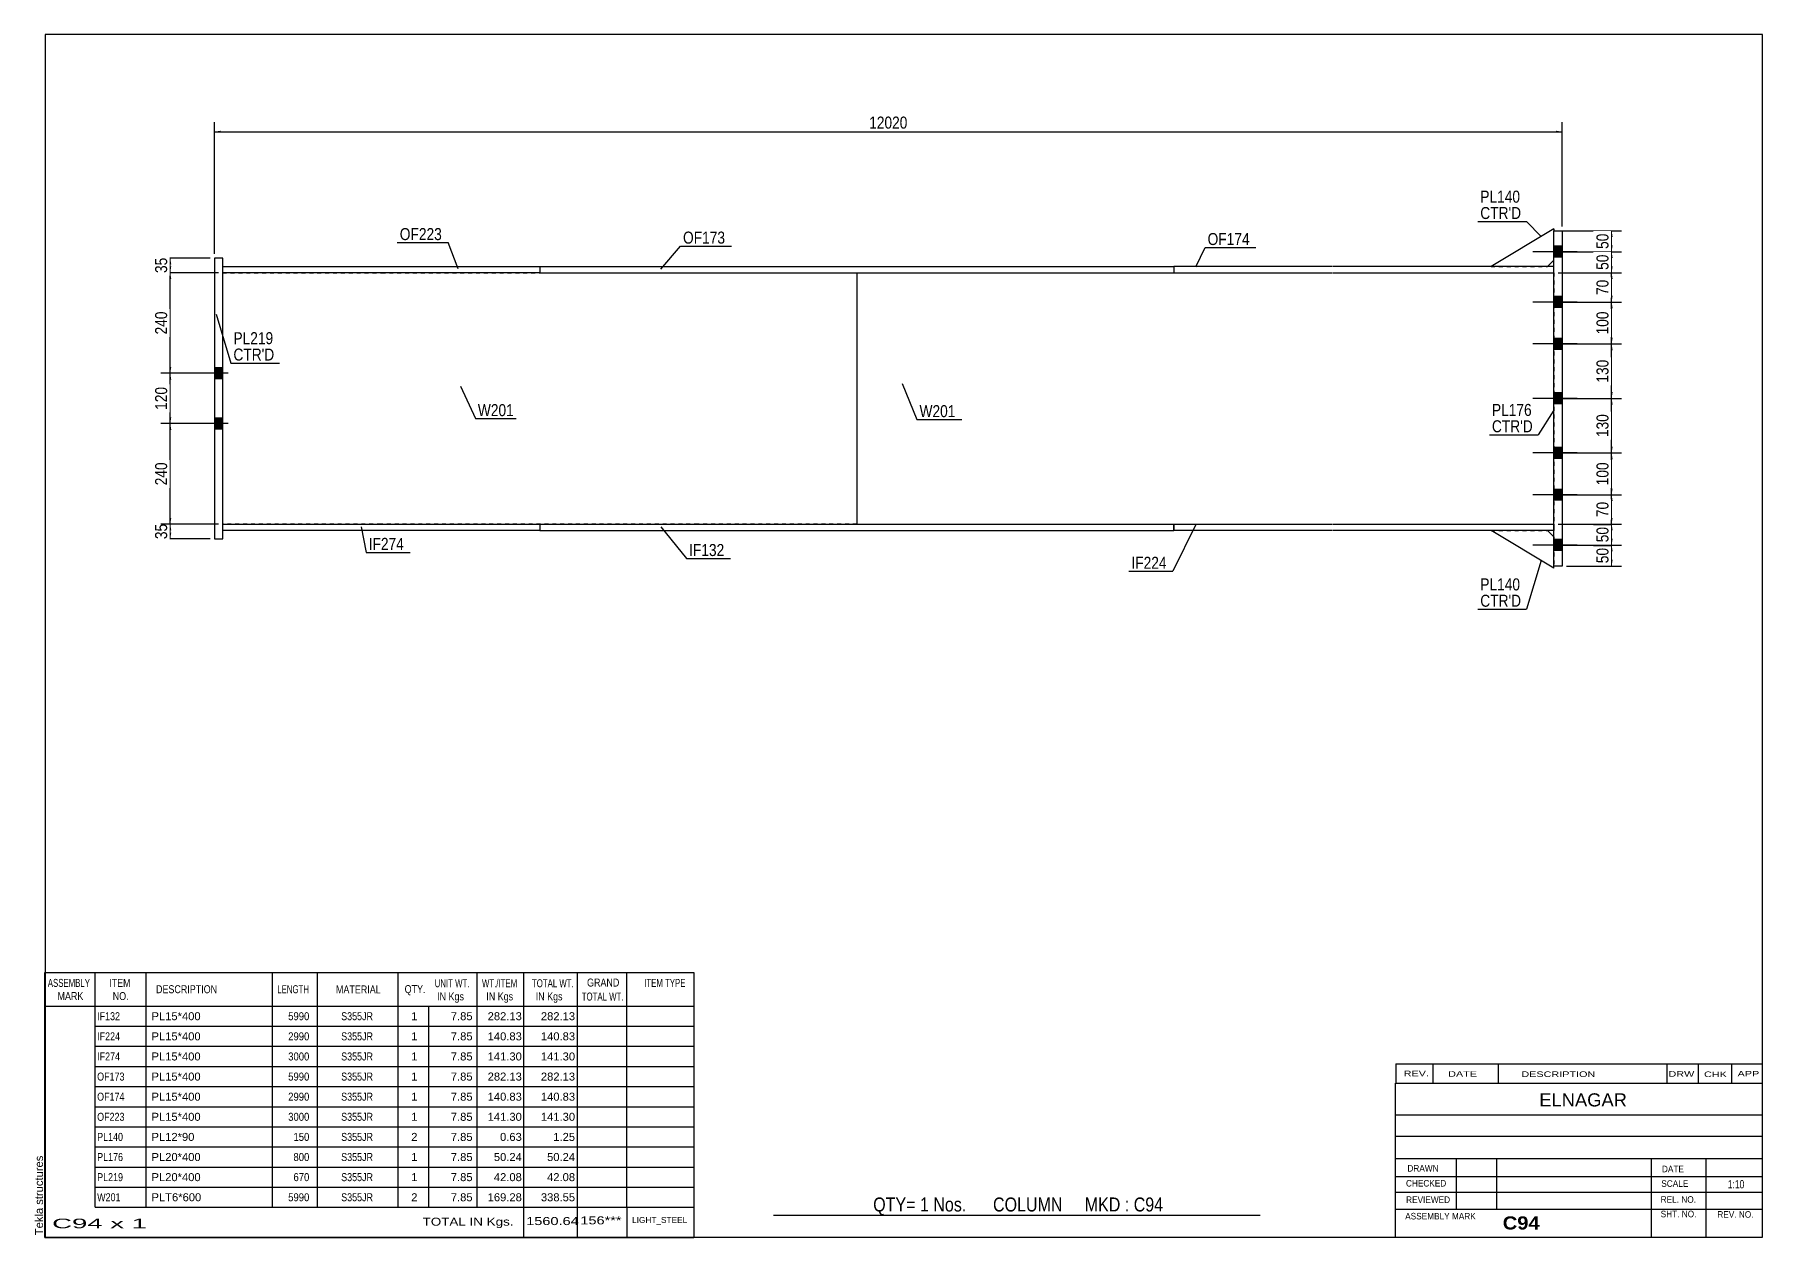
# Model space of a CAD drawing. Header units: millimetres. Extents: x -341 to 72, y -165 to 122.
import ezdxf

# ---------------------------------------------------------------- set-up
doc = ezdxf.new("R2010")
doc.units = ezdxf.units.MM
doc.linetypes.add('DXK_LINE_DOT1', pattern=[1.8814, 0.9407, -0.9407])
doc.styles.add('Arial', font='ARIAL.TTF', dxfattribs={"height": 0.2})
doc.styles.add('Arial Bold', font='ARIALBD.TTF', dxfattribs={"height": 0.2})
doc.styles.add('Arial Narrow', font='ARIALN.TTF', dxfattribs={"height": 0.2})

# ---------------------------------------------------------------- blocks, each defined once
blk = doc.blocks.new('Unknown-623360795-1210')
at = {"color": 5, "linetype": 'Continuous'}
for p, q in [((71.59, 121.82), (-338.41, 121.82)), ((-338.41, 121.82), (-338.41, -165.18)), ((71.59, -165.18), (71.59, 121.82)), ((-338.41, -165.18), (71.59, -165.18))]:
    blk.add_line(p, q, dxfattribs=at)
at = {"color": 174, "linetype": 'Continuous', "style": 'Arial'}
blk.add_text('Tekla structures', height=1.9102, rotation=90, dxfattribs=at).set_placement((-338.91, -164.68))
blk = doc.blocks.new('Bolt-623360795-1424 - 1363')
at = {"linetype": 'Continuous'}
for points in [[(-298, 42.3), (-298, 39.7), (-296, 39.7), (-296, 42.3)], [(-298, 42.3), (-298, 39.7), (-296, 39.7), (-296, 42.3)], [(-298, 30.3), (-298, 27.7), (-296, 27.7), (-296, 30.3)], [(-298, 30.3), (-298, 27.7), (-296, 27.7), (-296, 30.3)]]:
    blk.add_hatch(color=3, dxfattribs=at).paths.add_polyline_path(points)
at = {"color": 3, "linetype": 'Continuous'}
for p, q in [((-296, 42.3), (-298, 42.3)), ((-296, 42.3), (-298, 42.3)), ((-294.7, 41), (-298, 41)), ((-294.7, 41), (-298, 41)), ((-296, 39.7), (-298, 39.7)), ((-296, 39.7), (-298, 39.7)), ((-296, 30.3), (-298, 30.3)), ((-296, 30.3), (-298, 30.3)), ((-294.7, 29), (-298, 29)), ((-294.7, 29), (-298, 29)), ((-296, 27.7), (-298, 27.7)), ((-296, 27.7), (-298, 27.7))]:
    blk.add_line(p, q, dxfattribs=at)
blk = doc.blocks.new('Part-623360795-1624 - 1363')
at = {"color": 2, "linetype": 'Continuous'}
for p, q in [((-68.9, 3.5), (-68.9, 5)), ((-68.9, 5), (-31.1, 5)), ((-31, 5), (21.8, 5)), ((21.8, 5), (21.8, 3.5)), ((-31.1, 3.5), (-68.9, 3.5)), ((21.8, 3.5), (-31, 3.5))]:
    blk.add_line(p, q, dxfattribs=at)
blk = doc.blocks.new('Part-623360795-1417 - 1363')
at = {"color": 2, "linetype": 'Continuous'}
for p, q in [((-296, 68.5), (-298, 68.5)), ((-298, 68.5), (-298, 1.5)), ((-296, 1.5), (-296, 68.5)), ((-298, 1.5), (-296, 1.5))]:
    blk.add_line(p, q, dxfattribs=at)
blk = doc.blocks.new('Part-623360795-1422 - 1363')
at = {"color": 7, "linetype": 'DXK_LINE_DOT1'}
for p, q in [((-296, 65), (-258.2, 65)), ((-296, 5), (-296, 65)), ((-258.1, 65), (-182.5, 65)), ((-182.4, 65), (-144.6, 65)), ((-258.2, 5), (-296, 5)), ((-182.5, 5), (-258.1, 5)), ((-144.6, 5), (-182.4, 5))]:
    blk.add_line(p, q, dxfattribs=at)
at = {"color": 2, "linetype": 'Continuous'}
blk.add_line((-144.6, 65), (-144.6, 5), dxfattribs=at)
blk = doc.blocks.new('Part-623360795-1487 - 1363')
at = {"color": 2, "linetype": 'Continuous'}
for p, q in [((21.8, 75), (23.8, 75)), ((21.8, -5), (21.8, 75)), ((23.8, 75), (23.8, -5)), ((23.8, -5), (21.8, -5))]:
    blk.add_line(p, q, dxfattribs=at)
blk = doc.blocks.new('Bolt-623360795-1423 - 1363')
at = {"linetype": 'Continuous'}
for points in [[(21.8, 71.3), (21.8, 68.7), (23.8, 68.7), (23.8, 71.3)], [(21.8, 71.3), (21.8, 68.7), (23.8, 68.7), (23.8, 71.3)], [(21.8, 59.3), (21.8, 56.7), (23.8, 56.7), (23.8, 59.3)], [(21.8, 59.3), (21.8, 56.7), (23.8, 56.7), (23.8, 59.3)], [(21.8, 49.3), (21.8, 46.7), (23.8, 46.7), (23.8, 49.3)], [(21.8, 49.3), (21.8, 46.7), (23.8, 46.7), (23.8, 49.3)], [(21.8, 36.3), (21.8, 33.7), (23.8, 33.7), (23.8, 36.3)], [(21.8, 36.3), (21.8, 33.7), (23.8, 33.7), (23.8, 36.3)], [(21.8, 23.3), (21.8, 20.7), (23.8, 20.7), (23.8, 23.3)], [(21.8, 23.3), (21.8, 20.7), (23.8, 20.7), (23.8, 23.3)], [(21.8, 13.3), (21.8, 10.7), (23.8, 10.7), (23.8, 13.3)], [(21.8, 13.3), (21.8, 10.7), (23.8, 10.7), (23.8, 13.3)], [(21.8, 1.3), (21.8, -1.3), (23.8, -1.3), (23.8, 1.3)], [(21.8, 1.3), (21.8, -1.3), (23.8, -1.3), (23.8, 1.3)]]:
    blk.add_hatch(color=3, dxfattribs=at).paths.add_polyline_path(points)
at = {"color": 3, "linetype": 'Continuous'}
for p, q in [((23.8, 71.3), (21.8, 71.3)), ((23.8, 71.3), (21.8, 71.3)), ((27.39, 70), (16.8, 70)), ((27.39, 70), (16.8, 70)), ((23.8, 68.7), (21.8, 68.7)), ((23.8, 68.7), (21.8, 68.7)), ((27.39, 58), (16.8, 58)), ((27.39, 58), (16.8, 58)), ((23.8, 59.3), (21.8, 59.3)), ((23.8, 59.3), (21.8, 59.3)), ((23.8, 56.7), (21.8, 56.7)), ((23.8, 56.7), (21.8, 56.7)), ((27.39, 48), (16.8, 48)), ((27.39, 48), (16.8, 48)), ((23.8, 49.3), (21.8, 49.3)), ((23.8, 49.3), (21.8, 49.3)), ((23.8, 46.7), (21.8, 46.7)), ((23.8, 46.7), (21.8, 46.7)), ((27.39, 35), (16.8, 35)), ((27.39, 35), (16.8, 35)), ((23.8, 36.3), (21.8, 36.3)), ((23.8, 36.3), (21.8, 36.3)), ((23.8, 33.7), (21.8, 33.7)), ((23.8, 33.7), (21.8, 33.7)), ((27.39, 22), (16.8, 22)), ((27.39, 22), (16.8, 22)), ((23.8, 23.3), (21.8, 23.3)), ((23.8, 23.3), (21.8, 23.3)), ((23.8, 20.7), (21.8, 20.7)), ((23.8, 20.7), (21.8, 20.7)), ((23.8, 13.3), (21.8, 13.3)), ((23.8, 13.3), (21.8, 13.3)), ((27.39, 12), (16.8, 12)), ((27.39, 12), (16.8, 12)), ((23.8, 10.7), (21.8, 10.7)), ((23.8, 10.7), (21.8, 10.7)), ((23.8, 1.3), (21.8, 1.3)), ((23.8, 1.3), (21.8, 1.3)), ((27.39, 0), (16.8, 0)), ((27.39, 0), (16.8, 0)), ((23.8, -1.3), (21.8, -1.3)), ((23.8, -1.3), (21.8, -1.3))]:
    blk.add_line(p, q, dxfattribs=at)
blk = doc.blocks.new('Part-623360795-1453 - 1363')
at = {"color": 2, "linetype": 'Continuous'}
for p, q in [((21.8, -5.5), (6.8, 3.5)), ((20.3, 3.5), (21.8, 2)), ((21.8, -5.5), (21.8, -5))]:
    blk.add_line(p, q, dxfattribs=at)
at = {"color": 7, "linetype": 'DXK_LINE_DOT1'}
for p, q in [((6.8, 3.5), (20.3, 3.5)), ((21.8, 2), (21.8, -5))]:
    blk.add_line(p, q, dxfattribs=at)
blk = doc.blocks.new('Part-623360795-1458 - 1363')
at = {"color": 2, "linetype": 'Continuous'}
for p, q in [((21.8, 75.5), (6.8, 66.5)), ((21.8, 75.5), (21.8, 75)), ((20.3, 66.5), (21.8, 68))]:
    blk.add_line(p, q, dxfattribs=at)
at = {"color": 7, "linetype": 'DXK_LINE_DOT1'}
for p, q in [((21.8, 68), (21.8, 75)), ((6.8, 66.5), (20.3, 66.5))]:
    blk.add_line(p, q, dxfattribs=at)
blk = doc.blocks.new('Part-623360795-1509 - 1363')
at = {"color": 2, "linetype": 'Continuous'}
for p, q in [((-220.3, 5), (-220.3, 3.5)), ((-220.3, 5), (-182.5, 5)), ((-182.4, 5), (-106.8, 5)), ((-106.7, 5), (-68.9, 5)), ((-68.9, 5), (-68.9, 3.5)), ((-220.3, 3.5), (-182.5, 3.5)), ((-182.4, 3.5), (-106.8, 3.5)), ((-106.7, 3.5), (-68.9, 3.5))]:
    blk.add_line(p, q, dxfattribs=at)
blk = doc.blocks.new('Part-623360795-1531 - 1363')
at = {"color": 2, "linetype": 'Continuous'}
for p, q in [((-220.3, 66.5), (-220.3, 65)), ((-220.3, 66.5), (-182.5, 66.5)), ((-182.4, 66.5), (-106.8, 66.5)), ((-106.7, 66.5), (-68.9, 66.5)), ((-68.9, 66.5), (-68.9, 65)), ((-220.3, 65), (-182.5, 65)), ((-182.4, 65), (-106.8, 65)), ((-106.7, 65), (-68.9, 65))]:
    blk.add_line(p, q, dxfattribs=at)
blk = doc.blocks.new('Part-623360795-1553 - 1363')
at = {"color": 2, "linetype": 'Continuous'}
for p, q in [((-296, 65), (-296, 66.5)), ((-296, 66.5), (-258.2, 66.5)), ((-258.1, 66.5), (-220.3, 66.5)), ((-220.3, 66.5), (-220.3, 65)), ((-258.2, 65), (-296, 65)), ((-220.3, 65), (-258.1, 65))]:
    blk.add_line(p, q, dxfattribs=at)
blk = doc.blocks.new('Part-623360795-1575 - 1363')
at = {"color": 2, "linetype": 'Continuous'}
for p, q in [((-68.9, 66.5), (-68.9, 65)), ((-31.1, 66.5), (-68.9, 66.5)), ((21.8, 66.5), (-31, 66.5)), ((21.8, 65), (21.8, 66.5)), ((-68.9, 65), (-31.1, 65)), ((-31, 65), (21.8, 65))]:
    blk.add_line(p, q, dxfattribs=at)
blk = doc.blocks.new('Part-623360795-1580 - 1363')
at = {"color": 2, "linetype": 'Continuous'}
blk.add_line((-144.6, 65), (-144.6, 5), dxfattribs=at)
at = {"color": 7, "linetype": 'DXK_LINE_DOT1'}
for p, q in [((-144.6, 65), (-106.8, 65)), ((-106.7, 65), (-31.1, 65)), ((-31, 65), (21.8, 65)), ((21.8, 65), (21.8, 5)), ((-144.6, 5), (-106.8, 5)), ((-106.7, 5), (-31.1, 5)), ((-31, 5), (21.8, 5))]:
    blk.add_line(p, q, dxfattribs=at)
blk = doc.blocks.new('Part-623360795-1602 - 1363')
at = {"color": 2, "linetype": 'Continuous'}
for p, q in [((-296, 3.5), (-296, 5)), ((-296, 5), (-258.2, 5)), ((-258.1, 5), (-220.3, 5)), ((-220.3, 5), (-220.3, 3.5)), ((-258.2, 3.5), (-296, 3.5)), ((-220.3, 3.5), (-258.1, 3.5))]:
    blk.add_line(p, q, dxfattribs=at)
blk = doc.blocks.new('StraightDimension-623360795-1843 - 1363')
at = {"linetype": 'Continuous'}
for points in [[(-308.78, 63.5), (-308.53, 65), (-308.28, 63.5)], [(-308.28, 42.5), (-308.53, 41), (-308.78, 42.5)]]:
    blk.add_hatch(color=7, dxfattribs=at).paths.add_polyline_path(points)
at = {"color": 7, "linetype": 'Continuous'}
for p, q in [((-297, 65), (-310.78, 65)), ((-308.53, 41), (-308.53, 65)), ((-297, 41), (-310.78, 41))]:
    blk.add_line(p, q, dxfattribs=at)
at = {"color": 0}
blk.add_wipeout([(-308.68, 56.34), (-312.88, 56.34), (-312.88, 49.66), (-308.68, 49.66)], dxfattribs=at)
at = {"color": 3, "style": 'Arial Narrow'}
blk.add_text('240', height=2.863, rotation=90.0002, dxfattribs=at).set_placement((-309.28, 50.26))
blk = doc.blocks.new('StraightDimension-623360795-1860 - 1363')
at = {"linetype": 'Continuous'}
for points in [[(-308.78, 39.5), (-308.53, 41), (-308.28, 39.5)], [(-308.28, 30.5), (-308.53, 29), (-308.78, 30.5)]]:
    blk.add_hatch(color=7, dxfattribs=at).paths.add_polyline_path(points)
at = {"color": 7, "linetype": 'Continuous'}
for p, q in [((-297, 41), (-310.78, 41)), ((-308.53, 29), (-308.53, 41)), ((-297, 29), (-310.78, 29))]:
    blk.add_line(p, q, dxfattribs=at)
at = {"color": 0}
blk.add_wipeout([(-308.68, 38.34), (-312.88, 38.34), (-312.88, 31.66), (-308.68, 31.66)], dxfattribs=at)
at = {"color": 3, "style": 'Arial Narrow'}
blk.add_text('120', height=2.863, rotation=90.0002, dxfattribs=at).set_placement((-309.28, 32.26))
blk = doc.blocks.new('StraightDimension-623360795-1699 - 1363')
at = {"linetype": 'Continuous'}
for points in [[(35.33, 73.5), (35.58, 75), (35.83, 73.5)], [(35.83, 71.5), (35.58, 70), (35.33, 71.5)]]:
    blk.add_hatch(color=7, dxfattribs=at).paths.add_polyline_path(points)
at = {"color": 7, "linetype": 'Continuous'}
for p, q in [((23.8, 75), (37.98, 75)), ((35.58, 70), (35.58, 75)), ((22.8, 70), (37.98, 70))]:
    blk.add_line(p, q, dxfattribs=at)
at = {"color": 0}
blk.add_wipeout([(35.43, 74.93), (31.23, 74.93), (31.23, 70.07), (35.43, 70.07)], dxfattribs=at)
at = {"color": 3, "style": 'Arial Narrow'}
blk.add_text('50', height=2.863, rotation=90.0002, dxfattribs=at).set_placement((34.83, 70.67))
blk = doc.blocks.new('StraightDimension-623360795-1750 - 1363')
at = {"linetype": 'Continuous'}
for points in [[(35.33, 46.5), (35.58, 48), (35.83, 46.5)], [(35.83, 36.5), (35.58, 35), (35.33, 36.5)]]:
    blk.add_hatch(color=7, dxfattribs=at).paths.add_polyline_path(points)
at = {"color": 7, "linetype": 'Continuous'}
for p, q in [((22.8, 48), (37.98, 48)), ((35.58, 35), (35.58, 48)), ((22.8, 35), (37.98, 35))]:
    blk.add_line(p, q, dxfattribs=at)
at = {"color": 0}
blk.add_wipeout([(35.43, 44.84), (31.23, 44.84), (31.23, 38.16), (35.43, 38.16)], dxfattribs=at)
at = {"color": 3, "style": 'Arial Narrow'}
blk.add_text('130', height=2.863, rotation=90.0002, dxfattribs=at).set_placement((34.83, 38.76))
blk = doc.blocks.new('StraightDimension-623360795-1741 - 1363')
at = {"linetype": 'Continuous'}
for points in [[(35.33, 56.5), (35.58, 58), (35.83, 56.5)], [(35.83, 49.5), (35.58, 48), (35.33, 49.5)]]:
    blk.add_hatch(color=7, dxfattribs=at).paths.add_polyline_path(points)
at = {"color": 7, "linetype": 'Continuous'}
for p, q in [((22.8, 58), (37.98, 58)), ((35.58, 48), (35.58, 58)), ((22.8, 48), (37.98, 48))]:
    blk.add_line(p, q, dxfattribs=at)
at = {"color": 0}
blk.add_wipeout([(35.43, 56.34), (31.23, 56.34), (31.23, 49.66), (35.43, 49.66)], dxfattribs=at)
at = {"color": 3, "style": 'Arial Narrow'}
blk.add_text('100', height=2.863, rotation=90.0002, dxfattribs=at).set_placement((34.83, 50.26))
blk = doc.blocks.new('StraightDimension-623360795-1816 - 1363')
at = {"linetype": 'Continuous'}
for points in [[(35.33, -1.5), (35.58, 0), (35.83, -1.5)], [(35.83, -3.5), (35.58, -5), (35.33, -3.5)]]:
    blk.add_hatch(color=7, dxfattribs=at).paths.add_polyline_path(points)
at = {"color": 7, "linetype": 'Continuous'}
for p, q in [((22.8, 0), (37.98, 0)), ((35.58, -5), (35.58, 0)), ((24.8, -5), (37.98, -5))]:
    blk.add_line(p, q, dxfattribs=at)
at = {"color": 0}
blk.add_wipeout([(35.43, -0.07), (31.23, -0.07), (31.23, -4.93), (35.43, -4.93)], dxfattribs=at)
at = {"color": 3, "style": 'Arial Narrow'}
blk.add_text('50', height=2.863, rotation=90.0002, dxfattribs=at).set_placement((34.83, -4.33))
blk = doc.blocks.new('StraightDimension-623360795-1899 - 1363')
at = {"linetype": 'Continuous'}
for points in [[(-308.78, 3.5), (-308.53, 5), (-308.28, 3.5)], [(-308.28, 3), (-308.53, 1.5), (-308.78, 3)]]:
    blk.add_hatch(color=7, dxfattribs=at).paths.add_polyline_path(points)
at = {"color": 7, "linetype": 'Continuous'}
for p, q in [((-297, 5), (-310.78, 5)), ((-308.53, 1.5), (-308.53, 5)), ((-299, 1.5), (-310.78, 1.5))]:
    blk.add_line(p, q, dxfattribs=at)
at = {"color": 0}
blk.add_wipeout([(-308.68, 5.68), (-312.88, 5.68), (-312.88, 0.82), (-308.68, 0.82)], dxfattribs=at)
at = {"color": 3, "style": 'Arial Narrow'}
blk.add_text('35', height=2.863, rotation=90.0002, dxfattribs=at).set_placement((-309.28, 1.42))
blk = doc.blocks.new('StraightDimension-623360795-1801 - 1363')
at = {"linetype": 'Continuous'}
for points in [[(35.33, 3.5), (35.58, 5), (35.83, 3.5)], [(35.83, 1.5), (35.58, 0), (35.33, 1.5)]]:
    blk.add_hatch(color=7, dxfattribs=at).paths.add_polyline_path(points)
at = {"color": 7, "linetype": 'Continuous'}
for p, q in [((22.8, 5), (37.98, 5)), ((35.58, 0), (35.58, 5)), ((22.8, 0), (37.98, 0))]:
    blk.add_line(p, q, dxfattribs=at)
at = {"color": 0}
blk.add_wipeout([(35.43, 4.93), (31.23, 4.93), (31.23, 0.07), (35.43, 0.07)], dxfattribs=at)
at = {"color": 3, "style": 'Arial Narrow'}
blk.add_text('50', height=2.863, rotation=90.0002, dxfattribs=at).set_placement((34.83, 0.67))
blk = doc.blocks.new('StraightDimension-623360795-1687 - 1363')
at = {"linetype": 'Continuous'}
for points in [[(-296.5, 98.38), (-298, 98.63), (-296.5, 98.88)], [(22.3, 98.88), (23.8, 98.63), (22.3, 98.38)]]:
    blk.add_hatch(color=7, dxfattribs=at).paths.add_polyline_path(points)
at = {"color": 7, "linetype": 'Continuous'}
for p, q in [((-298, 69.5), (-298, 100.88)), ((23.8, 76), (23.8, 100.88)), ((-298, 98.63), (23.8, 98.63))]:
    blk.add_line(p, q, dxfattribs=at)
at = {"color": 0}
blk.add_wipeout([(-131.93, 98.78), (-131.93, 102.98), (-142.27, 102.98), (-142.27, 98.78)], dxfattribs=at)
at = {"color": 3, "style": 'Arial Narrow'}
blk.add_text('12020', height=2.863, dxfattribs=at).set_placement((-141.67, 99.38))
blk = doc.blocks.new('StraightDimension-623360795-1717 - 1363')
at = {"linetype": 'Continuous'}
for points in [[(35.33, 68.5), (35.58, 70), (35.83, 68.5)], [(35.83, 66.5), (35.58, 65), (35.33, 66.5)]]:
    blk.add_hatch(color=7, dxfattribs=at).paths.add_polyline_path(points)
at = {"color": 7, "linetype": 'Continuous'}
for p, q in [((22.8, 70), (37.98, 70)), ((35.58, 65), (35.58, 70)), ((22.8, 65), (37.98, 65))]:
    blk.add_line(p, q, dxfattribs=at)
at = {"color": 0}
blk.add_wipeout([(35.43, 69.93), (31.23, 69.93), (31.23, 65.07), (35.43, 65.07)], dxfattribs=at)
at = {"color": 3, "style": 'Arial Narrow'}
blk.add_text('50', height=2.863, rotation=90.0002, dxfattribs=at).set_placement((34.83, 65.67))
blk = doc.blocks.new('StraightDimension-623360795-1733 - 1363')
at = {"linetype": 'Continuous'}
for points in [[(35.33, 63.5), (35.58, 65), (35.83, 63.5)], [(35.83, 59.5), (35.58, 58), (35.33, 59.5)]]:
    blk.add_hatch(color=7, dxfattribs=at).paths.add_polyline_path(points)
at = {"color": 7, "linetype": 'Continuous'}
for p, q in [((22.8, 65), (37.98, 65)), ((35.58, 58), (35.58, 65)), ((22.8, 58), (37.98, 58))]:
    blk.add_line(p, q, dxfattribs=at)
at = {"color": 0}
blk.add_wipeout([(35.43, 63.93), (31.23, 63.93), (31.23, 59.07), (35.43, 59.07)], dxfattribs=at)
at = {"color": 3, "style": 'Arial Narrow'}
blk.add_text('70', height=2.863, rotation=90.0002, dxfattribs=at).set_placement((34.83, 59.67))
blk = doc.blocks.new('StraightDimension-623360795-1769 - 1363')
at = {"linetype": 'Continuous'}
for points in [[(35.33, 33.5), (35.58, 35), (35.83, 33.5)], [(35.83, 23.5), (35.58, 22), (35.33, 23.5)]]:
    blk.add_hatch(color=7, dxfattribs=at).paths.add_polyline_path(points)
at = {"color": 7, "linetype": 'Continuous'}
for p, q in [((22.8, 35), (37.98, 35)), ((35.58, 22), (35.58, 35)), ((22.8, 22), (37.98, 22))]:
    blk.add_line(p, q, dxfattribs=at)
at = {"color": 0}
blk.add_wipeout([(35.43, 31.84), (31.23, 31.84), (31.23, 25.16), (35.43, 25.16)], dxfattribs=at)
at = {"color": 3, "style": 'Arial Narrow'}
blk.add_text('130', height=2.863, rotation=90.0002, dxfattribs=at).set_placement((34.83, 25.76))
blk = doc.blocks.new('StraightDimension-623360795-1786 - 1363')
at = {"linetype": 'Continuous'}
for points in [[(35.33, 20.5), (35.58, 22), (35.83, 20.5)], [(35.83, 13.5), (35.58, 12), (35.33, 13.5)]]:
    blk.add_hatch(color=7, dxfattribs=at).paths.add_polyline_path(points)
at = {"color": 7, "linetype": 'Continuous'}
for p, q in [((22.8, 22), (37.98, 22)), ((35.58, 12), (35.58, 22)), ((22.8, 12), (37.98, 12))]:
    blk.add_line(p, q, dxfattribs=at)
at = {"color": 0}
blk.add_wipeout([(35.43, 20.34), (31.23, 20.34), (31.23, 13.66), (35.43, 13.66)], dxfattribs=at)
at = {"color": 3, "style": 'Arial Narrow'}
blk.add_text('100', height=2.863, rotation=90.0002, dxfattribs=at).set_placement((34.83, 14.26))
blk = doc.blocks.new('StraightDimension-623360795-1795 - 1363')
at = {"linetype": 'Continuous'}
for points in [[(35.33, 10.5), (35.58, 12), (35.83, 10.5)], [(35.83, 6.5), (35.58, 5), (35.33, 6.5)]]:
    blk.add_hatch(color=7, dxfattribs=at).paths.add_polyline_path(points)
at = {"color": 7, "linetype": 'Continuous'}
for p, q in [((22.8, 12), (37.98, 12)), ((35.58, 5), (35.58, 12)), ((22.8, 5), (37.98, 5))]:
    blk.add_line(p, q, dxfattribs=at)
at = {"color": 0}
blk.add_wipeout([(35.43, 10.93), (31.23, 10.93), (31.23, 6.07), (35.43, 6.07)], dxfattribs=at)
at = {"color": 3, "style": 'Arial Narrow'}
blk.add_text('70', height=2.863, rotation=90.0002, dxfattribs=at).set_placement((34.83, 6.67))
blk = doc.blocks.new('StraightDimension-623360795-1834 - 1363')
at = {"linetype": 'Continuous'}
for points in [[(-308.78, 67), (-308.53, 68.5), (-308.28, 67)], [(-308.28, 66.5), (-308.53, 65), (-308.78, 66.5)]]:
    blk.add_hatch(color=7, dxfattribs=at).paths.add_polyline_path(points)
at = {"color": 7, "linetype": 'Continuous'}
for p, q in [((-299, 68.5), (-310.78, 68.5)), ((-308.53, 65), (-308.53, 68.5)), ((-297, 65), (-310.78, 65))]:
    blk.add_line(p, q, dxfattribs=at)
at = {"color": 0}
blk.add_wipeout([(-308.68, 69.18), (-312.88, 69.18), (-312.88, 64.32), (-308.68, 64.32)], dxfattribs=at)
at = {"color": 3, "style": 'Arial Narrow'}
blk.add_text('35', height=2.863, rotation=90.0002, dxfattribs=at).set_placement((-309.28, 64.92))
blk = doc.blocks.new('StraightDimension-623360795-1884 - 1363')
at = {"linetype": 'Continuous'}
for points in [[(-308.78, 27.5), (-308.53, 29), (-308.28, 27.5)], [(-308.28, 6.5), (-308.53, 5), (-308.78, 6.5)]]:
    blk.add_hatch(color=7, dxfattribs=at).paths.add_polyline_path(points)
at = {"color": 7, "linetype": 'Continuous'}
for p, q in [((-297, 29), (-310.78, 29)), ((-308.53, 5), (-308.53, 29)), ((-297, 5), (-310.78, 5))]:
    blk.add_line(p, q, dxfattribs=at)
at = {"color": 0}
blk.add_wipeout([(-308.68, 20.34), (-312.88, 20.34), (-312.88, 13.66), (-308.68, 13.66)], dxfattribs=at)
at = {"color": 3, "style": 'Arial Narrow'}
blk.add_text('240', height=2.863, rotation=90.0002, dxfattribs=at).set_placement((-309.28, 14.26))
blk = doc.blocks.new('CBS_BOM-623360795-2805')
at = {"color": 7, "linetype": 'Continuous'}
for p, q in [((-338.44, -110.01), (-338.44, -102.01)), ((-338.44, -102.01), (-183.52, -102.01)), ((-326.44, -110.01), (-326.44, -102.01)), ((-314.25, -110.01), (-314.25, -102.01)), ((-284.09, -110.01), (-284.09, -102.01)), ((-273.41, -110.01), (-273.41, -102.01)), ((-254.09, -110.01), (-254.09, -102.01)), ((-235.29, -110.01), (-235.29, -102.01)), ((-224.08, -110.01), (-224.08, -102.01)), ((-211.29, -110.01), (-211.29, -102.01)), ((-199.54, -110.01), (-199.54, -102.01)), ((-183.52, -102.02), (-183.52, -110)), ((-338.44, -110.01), (-183.52, -110.01)), ((-338.44, -114.81), (-338.44, -110.01)), ((-326.44, -114.81), (-326.44, -110.01)), ((-314.25, -114.81), (-314.25, -110.01)), ((-284.09, -114.81), (-284.09, -110.01)), ((-273.41, -114.81), (-273.41, -110.01)), ((-254.09, -114.81), (-254.09, -110.01)), ((-246.83, -114.81), (-246.83, -110.01)), ((-235.29, -114.81), (-235.29, -110.01)), ((-224.08, -114.81), (-224.08, -110.01)), ((-211.29, -114.81), (-211.29, -110.01)), ((-199.52, -114.81), (-199.52, -110.01)), ((-183.52, -110.02), (-183.52, -114.81)), ((-338.44, -119.61), (-338.44, -114.81)), ((-326.44, -114.81), (-183.52, -114.81)), ((-326.44, -119.61), (-326.44, -114.81)), ((-314.25, -119.61), (-314.25, -114.81)), ((-284.09, -119.61), (-284.09, -114.81)), ((-273.41, -119.61), (-273.41, -114.81)), ((-254.09, -119.61), (-254.09, -114.81)), ((-246.83, -119.61), (-246.83, -114.81)), ((-235.29, -119.61), (-235.29, -114.81)), ((-224.08, -119.61), (-224.08, -114.81)), ((-211.29, -119.61), (-211.29, -114.81)), ((-199.52, -119.61), (-199.52, -114.81)), ((-183.52, -114.82), (-183.52, -119.61)), ((-338.44, -124.41), (-338.44, -119.61)), ((-326.44, -119.61), (-183.52, -119.61)), ((-326.44, -124.41), (-326.44, -119.61)), ((-314.25, -124.41), (-314.25, -119.61)), ((-284.09, -124.41), (-284.09, -119.61)), ((-273.41, -124.41), (-273.41, -119.61)), ((-254.09, -124.41), (-254.09, -119.61)), ((-246.83, -124.41), (-246.83, -119.61)), ((-235.29, -124.41), (-235.29, -119.61)), ((-224.08, -124.41), (-224.08, -119.61)), ((-211.29, -124.41), (-211.29, -119.61)), ((-199.52, -124.41), (-199.52, -119.61)), ((-183.52, -119.62), (-183.52, -124.41)), ((-338.44, -129.21), (-338.44, -124.41)), ((-326.44, -124.41), (-183.52, -124.41)), ((-326.44, -129.21), (-326.44, -124.41)), ((-314.25, -129.21), (-314.25, -124.41)), ((-284.09, -129.21), (-284.09, -124.41)), ((-273.41, -129.21), (-273.41, -124.41)), ((-254.09, -129.21), (-254.09, -124.41)), ((-246.83, -129.21), (-246.83, -124.41)), ((-235.29, -129.21), (-235.29, -124.41)), ((-224.08, -129.21), (-224.08, -124.41)), ((-211.29, -129.21), (-211.29, -124.41)), ((-199.52, -129.21), (-199.52, -124.41)), ((-183.52, -124.42), (-183.52, -129.21)), ((-338.44, -134.01), (-338.44, -129.21)), ((-326.44, -129.21), (-183.52, -129.21)), ((-326.44, -134.01), (-326.44, -129.21)), ((-314.25, -134.01), (-314.25, -129.21)), ((-284.09, -134.01), (-284.09, -129.21)), ((-273.41, -134.01), (-273.41, -129.21)), ((-254.09, -134.01), (-254.09, -129.21)), ((-246.83, -134.01), (-246.83, -129.21)), ((-235.29, -134.01), (-235.29, -129.21)), ((-224.08, -134.01), (-224.08, -129.21)), ((-211.29, -134.01), (-211.29, -129.21)), ((-199.52, -134.01), (-199.52, -129.21)), ((-183.52, -129.22), (-183.52, -134.01)), ((-338.44, -138.81), (-338.44, -134.01)), ((-326.44, -134.01), (-183.52, -134.01)), ((-326.44, -138.81), (-326.44, -134.01)), ((-314.25, -138.81), (-314.25, -134.01)), ((-284.09, -138.81), (-284.09, -134.01)), ((-273.41, -138.81), (-273.41, -134.01)), ((-254.09, -138.81), (-254.09, -134.01)), ((-246.83, -138.81), (-246.83, -134.01)), ((-235.29, -138.81), (-235.29, -134.01)), ((-224.08, -138.81), (-224.08, -134.01)), ((-211.29, -138.81), (-211.29, -134.01)), ((-199.52, -138.81), (-199.52, -134.01)), ((-183.52, -134.02), (-183.52, -138.81)), ((-338.44, -143.61), (-338.44, -138.81)), ((-326.44, -138.81), (-183.52, -138.81)), ((-326.44, -143.61), (-326.44, -138.81)), ((-314.25, -143.61), (-314.25, -138.81)), ((-284.09, -143.61), (-284.09, -138.81)), ((-273.41, -143.61), (-273.41, -138.81)), ((-254.09, -143.61), (-254.09, -138.81)), ((-246.83, -143.61), (-246.83, -138.81)), ((-235.29, -143.61), (-235.29, -138.81)), ((-224.08, -143.61), (-224.08, -138.81)), ((-211.29, -143.61), (-211.29, -138.81)), ((-199.52, -143.61), (-199.52, -138.81)), ((-183.52, -138.82), (-183.52, -143.61)), ((-338.44, -148.41), (-338.44, -143.61)), ((-326.44, -143.61), (-183.52, -143.61)), ((-326.44, -148.41), (-326.44, -143.61)), ((-314.25, -148.41), (-314.25, -143.61)), ((-284.09, -148.41), (-284.09, -143.61)), ((-273.41, -148.41), (-273.41, -143.61)), ((-254.09, -148.41), (-254.09, -143.61)), ((-246.83, -148.41), (-246.83, -143.61)), ((-235.29, -148.41), (-235.29, -143.61)), ((-224.08, -148.41), (-224.08, -143.61)), ((-211.29, -148.41), (-211.29, -143.61)), ((-199.52, -148.41), (-199.52, -143.61)), ((-183.52, -143.62), (-183.52, -148.41)), ((-338.44, -153.21), (-338.44, -148.41)), ((-326.44, -148.41), (-183.52, -148.41)), ((-326.44, -153.21), (-326.44, -148.41)), ((-314.25, -153.21), (-314.25, -148.41)), ((-284.09, -153.21), (-284.09, -148.41)), ((-273.41, -153.21), (-273.41, -148.41)), ((-254.09, -153.21), (-254.09, -148.41)), ((-246.83, -153.21), (-246.83, -148.41)), ((-235.29, -153.21), (-235.29, -148.41)), ((-224.08, -153.21), (-224.08, -148.41)), ((-211.29, -153.21), (-211.29, -148.41)), ((-199.52, -153.21), (-199.52, -148.41)), ((-183.52, -148.42), (-183.52, -153.21)), ((-338.44, -158.01), (-338.44, -153.21)), ((-326.44, -153.21), (-183.52, -153.21)), ((-326.44, -158.01), (-326.44, -153.21)), ((-314.25, -158.01), (-314.25, -153.21)), ((-284.09, -158.01), (-284.09, -153.21)), ((-273.41, -158.01), (-273.41, -153.21)), ((-254.09, -158.01), (-254.09, -153.21)), ((-246.83, -158.01), (-246.83, -153.21)), ((-235.29, -158.01), (-235.29, -153.21)), ((-224.08, -158.01), (-224.08, -153.21)), ((-211.29, -158.01), (-211.29, -153.21)), ((-199.52, -158.01), (-199.52, -153.21)), ((-183.52, -153.22), (-183.52, -158.01)), ((-338.44, -165.21), (-338.44, -158.03)), ((-326.44, -158.01), (-183.52, -158.01)), ((-224.08, -165.21), (-224.08, -158.03)), ((-211.29, -165.21), (-211.29, -158.03)), ((-199.48, -165.21), (-199.48, -158.03)), ((-183.52, -158.01), (-183.52, -165.21)), ((-338.44, -165.21), (-183.52, -165.21))]:
    blk.add_line(p, q, dxfattribs=at)
at = {"color": 3, "linetype": 'Continuous', "style": 'Arial'}
for s, height, width, p in [('ASSEMBLY', 1.91, 0.7, (-337.76, -105.43)), ('MARK', 1.91, 0.8, (-335.44, -108.57)), ('ITEM', 1.91, 0.8, (-323.11, -105.43)), ('NO.', 1.91, 0.8, (-322.26, -108.57)), ('DESCRIPTION', 1.9102, 0.8, (-311.93, -106.94)), ('LENGTH', 1.91, 0.7, (-282.98, -106.94)), ('MATERIAL', 1.91, 0.8, (-268.96, -106.99)), ('QTY.', 1.91, 0.8, (-252.57, -106.91)), ('UNIT WT.', 1.91, 0.7, (-245.4, -105.51)), ('IN Kgs', 1.91, 0.8, (-244.82, -108.65)), ('WT./ITEM', 1.91, 0.7, (-234.11, -105.51)), ('IN Kgs', 1.91, 0.8, (-233.07, -108.65)), ('TOTAL WT.', 1.91, 0.7, (-222.17, -105.51)), ('IN Kgs', 1.91, 0.8, (-221.28, -108.65)), ('TOTAL WT.', 1.91, 0.7, (-210.28, -108.69)), ('GRAND', 1.91, 0.8, (-209.02, -105.35)), ('ITEM TYPE', 1.91, 0.7, (-195.38, -105.43))]:
    blk.add_text(s, height=height, dxfattribs=dict(at, width=width)).set_placement(p)
at = {"color": 7, "linetype": 'Continuous', "style": 'Arial'}
for s, width, p in [('IF132', 0.8, (-325.98, -113.38)), ('5990', 0.85, (-280.37, -113.38)), ('S355JR', 0.8, (-267.72, -113.38)), ('IF224', 0.8, (-325.98, -118.18)), ('2990', 0.85, (-280.37, -118.18)), ('S355JR', 0.8, (-267.72, -118.18)), ('IF274', 0.8, (-325.98, -122.98)), ('3000', 0.85, (-280.37, -122.98)), ('S355JR', 0.8, (-267.72, -122.98)), ('OF173', 0.8, (-325.98, -127.78)), ('5990', 0.85, (-280.37, -127.78)), ('S355JR', 0.8, (-267.72, -127.78)), ('OF174', 0.8, (-325.98, -132.58)), ('2990', 0.85, (-280.37, -132.58)), ('S355JR', 0.8, (-267.72, -132.58)), ('OF223', 0.8, (-325.98, -137.38)), ('3000', 0.85, (-280.37, -137.38)), ('S355JR', 0.8, (-267.72, -137.38)), ('PL140', 0.8, (-325.98, -142.18)), ('150', 0.85, (-279.11, -142.18)), ('S355JR', 0.8, (-267.72, -142.18)), ('PL176', 0.8, (-325.98, -146.98)), ('800', 0.85, (-279.11, -146.98)), ('S355JR', 0.8, (-267.72, -146.98)), ('PL219', 0.8, (-325.98, -151.78)), ('670', 0.85, (-279.11, -151.78)), ('S355JR', 0.8, (-267.72, -151.78)), ('W201', 0.8, (-325.98, -156.58)), ('5990', 0.85, (-280.37, -156.58)), ('S355JR', 0.8, (-267.72, -156.58))]:
    blk.add_text(s, height=1.91, dxfattribs=dict(at, width=width)).set_placement(p)
for s, p in [('PL15*400', (-313, -113.38)), ('1', (-251, -113.38)), ('7.85', (-241.54, -113.38)), ('282.13', (-232.75, -113.38)), ('282.13', (-220.04, -113.38)), ('PL15*400', (-313, -118.18)), ('1', (-251, -118.18)), ('7.85', (-241.54, -118.18)), ('140.83', (-232.75, -118.18)), ('140.83', (-220.04, -118.18)), ('PL15*400', (-313, -122.98)), ('1', (-251, -122.98)), ('7.85', (-241.54, -122.98)), ('141.30', (-232.75, -122.98)), ('141.30', (-220.04, -122.98)), ('PL15*400', (-313, -127.78)), ('1', (-251, -127.78)), ('7.85', (-241.54, -127.78)), ('282.13', (-232.75, -127.78)), ('282.13', (-220.04, -127.78)), ('PL15*400', (-313, -132.58)), ('1', (-251, -132.58)), ('7.85', (-241.54, -132.58)), ('140.83', (-232.75, -132.58)), ('140.83', (-220.04, -132.58)), ('PL15*400', (-313, -137.38)), ('1', (-251, -137.38)), ('7.85', (-241.54, -137.38)), ('141.30', (-232.75, -137.38)), ('141.30', (-220.04, -137.38)), ('PL12*90', (-313, -142.18)), ('2', (-251, -142.18)), ('7.85', (-241.54, -142.18)), ('0.63', (-229.79, -142.18)), ('1.25', (-217.08, -142.18)), ('PL20*400', (-313, -146.98)), ('1', (-251, -146.98)), ('7.85', (-241.54, -146.98)), ('50.24', (-231.27, -146.98)), ('50.24', (-218.56, -146.98)), ('PL20*400', (-313, -151.78)), ('1', (-251, -151.78)), ('7.85', (-241.54, -151.78)), ('42.08', (-231.27, -151.78)), ('42.08', (-218.56, -151.78)), ('PLT6*600', (-313, -156.58)), ('2', (-251, -156.58)), ('7.85', (-241.54, -156.58)), ('169.28', (-232.75, -156.58)), ('338.55', (-220.04, -156.58))]:
    blk.add_text(s, height=1.91, dxfattribs=at).set_placement(p)
at = {"color": 6, "linetype": 'Continuous', "style": 'Arial'}
for s, height, width, p in [('C94 x 1', 2.292, 2.05, (-336.72, -163.02)), ('TOTAL IN Kgs.', 1.9102, 1.2, (-248.28, -162.41)), ('1560.64', 1.91, 1.3, (-223.55, -162.26)), ('156***', 1.91, 1.3, (-210.62, -162.1))]:
    blk.add_text(s, height=height, dxfattribs=dict(at, width=width)).set_placement(p)
blk.add_text('LIGHT_STEEL', height=1.4135, dxfattribs=at).set_placement((-198.27, -161.75))
blk = doc.blocks.new('CBS_CALLOFF-623360795-2806')
at = {"color": 7, "linetype": 'Continuous'}
blk.add_line((-164.53, -159.91), (-48.3, -159.93), dxfattribs=at)
at = {"color": 3, "linetype": 'Continuous', "style": 'Arial Narrow'}
blk.add_text('QTY= 1 Nos.      COLUMN     MKD : C94', height=3.3405, dxfattribs=at).set_placement((-140.71, -159.02))
blk = doc.blocks.new('CBS_NAME_BLOG-623360795-2807')
at = {"color": 7, "linetype": 'Continuous'}
for p, q in [((-16, -128.43), (71.52, -128.43)), ((-16, -165.14), (-16, -128.43)), ((-16, -135.96), (71.52, -135.96)), ((-15.93, -141.02), (71.59, -141.02)), ((-16, -146.39), (71.52, -146.39)), ((-1.48, -158.5), (-1.48, -146.4)), ((8.21, -158.47), (8.21, -146.4)), ((45.12, -165.14), (45.12, -146.41)), ((58.17, -165.14), (58.17, -146.39)), ((-15.99, -150.69), (71.59, -150.67)), ((-16, -154.44), (71.52, -154.44)), ((-16, -158.48), (71.52, -158.48)), ((-16, -165.18), (71.59, -165.18))]:
    blk.add_line(p, q, dxfattribs=at)
at = {"color": 3, "linetype": 'Continuous', "style": 'Arial'}
blk.add_text('ELNAGAR', height=3.133, dxfattribs=at).set_placement((18.32, -133.96))
at = {"color": 3, "linetype": 'Continuous'}
for s, height, style, width, p in [('DRAWN', 1.566, 'Arial', 0.9, (-13.17, -149.5)), ('DATE', 1.566, 'Arial', 0.9, (47.59, -149.66)), ('CHECKED', 1.566, 'Arial', 0.9, (-13.52, -153.07)), ('SCALE', 1.566, 'Arial', 0.9, (47.44, -153.14)), ('1:10', 1.957, 'Arial Narrow', 0.9, (63.33, -153.5)), ('REVIEWED', 1.566, 'Arial', 0.9, (-13.48, -156.99)), ('REL. NO.', 1.566, 'Arial', 0.9, (47.3, -156.94)), ('ASSEMBLY MARK', 1.5663, 'Arial', 0.9, (-13.7, -160.92)), ('C94', 3.131, 'Arial Bold', 1.1, (9.58, -163.32)), ('SHT. NO.', 1.566, 'Arial', 0.9, (47.3, -160.4)), ('REV. NO.', 1.566, 'Arial', 0.9, (60.82, -160.5))]:
    blk.add_text(s, height=height, dxfattribs=dict(at, style=style, width=width)).set_placement(p)
blk = doc.blocks.new('CBS_REVISION-623360795-2808')
at = {"color": 7, "linetype": 'Continuous'}
for p, q in [((-15.92, -123.8), (71.58, -123.8)), ((-15.92, -123.8), (-15.92, -128.43)), ((-7.12, -123.8), (-7.12, -128.43)), ((8.47, -123.8), (8.47, -128.37)), ((48.73, -123.8), (48.73, -128.43)), ((56.27, -123.8), (56.27, -128.43)), ((64.22, -123.8), (64.22, -128.43)), ((-15.92, -128.43), (71.58, -128.43))]:
    blk.add_line(p, q, dxfattribs=at)
at = {"color": 7, "style": 'Arial Narrow', "width": 1.7}
for s, height, p in [('REV.', 1.326, (-14.06, -126.75)), ('DATE', 1.326, (-3.44, -126.87)), ('DESCRIPTION', 1.3257, (14.04, -126.92)), ('DRW', 1.326, (49.16, -126.86)), ('CHK', 1.326, (57.65, -126.95)), ('APP', 1.326, (65.65, -126.8))]:
    blk.add_text(s, height=height, dxfattribs=at).set_placement(p)
blk = doc.blocks.new('Mark-623360795-1413 - 1363')
at = {"color": 0}
blk.add_wipeout([(-283.93, 47.94), (-283.93, 50.94), (-293.44, 50.94), (-293.44, 47.94)], dxfattribs=at)
blk.add_wipeout([(-283.93, 47.94), (-283.93, 50.94), (-293.44, 50.94), (-293.44, 47.94)], dxfattribs=at)
blk.add_wipeout([(-283.68, 44.04), (-283.68, 47.04), (-293.44, 47.04), (-293.44, 44.04)], dxfattribs=at)
blk.add_wipeout([(-283.68, 44.04), (-283.68, 47.04), (-293.44, 47.04), (-293.44, 44.04)], dxfattribs=at)
at = {"color": 7, "linetype": 'Continuous'}
for p, q in [((-297.57, 55.07), (-294.04, 43.44)), ((-294.04, 43.44), (-282.43, 43.44))]:
    blk.add_line(p, q, dxfattribs=at)
at = {"color": 3, "style": 'Arial Narrow'}
blk.add_text('PL219', height=2.863, dxfattribs=at).set_placement((-293.44, 47.94))
at = {"color": 1, "style": 'Arial Narrow'}
blk.add_text("CTR'D", height=2.863, dxfattribs=at).set_placement((-293.44, 44.04))
blk = doc.blocks.new('Mark-623360795-1449 - 1363')
at = {"color": 0}
blk.add_wipeout([(13.74, -10.81), (13.74, -7.81), (4.23, -7.81), (4.23, -10.81)], dxfattribs=at)
blk.add_wipeout([(13.74, -10.81), (13.74, -7.81), (4.23, -7.81), (4.23, -10.81)], dxfattribs=at)
blk.add_wipeout([(13.99, -14.71), (13.99, -11.71), (4.23, -11.71), (4.23, -14.71)], dxfattribs=at)
blk.add_wipeout([(13.99, -14.71), (13.99, -11.71), (4.23, -11.71), (4.23, -14.71)], dxfattribs=at)
at = {"color": 7, "linetype": 'Continuous'}
for p in [(18.77, -3.67), (3.63, -15.31)]:
    blk.add_line(p, (15.24, -15.31), dxfattribs=at)
at = {"color": 3, "style": 'Arial Narrow'}
blk.add_text('PL140', height=2.863, dxfattribs=at).set_placement((4.23, -10.81))
at = {"color": 1, "style": 'Arial Narrow'}
blk.add_text("CTR'D", height=2.863, dxfattribs=at).set_placement((4.23, -14.71))
blk = doc.blocks.new('Mark-623360795-1418 - 1363')
at = {"color": 0}
blk.add_wipeout([(-226.51, 30.77), (-226.51, 33.77), (-235.09, 33.77), (-235.09, 30.77)], dxfattribs=at)
blk.add_wipeout([(-226.51, 30.77), (-226.51, 33.77), (-235.09, 33.77), (-235.09, 30.77)], dxfattribs=at)
at = {"color": 7, "linetype": 'Continuous'}
for p, q in [((-239.23, 37.91), (-235.69, 30.17)), ((-235.69, 30.17), (-225.91, 30.17))]:
    blk.add_line(p, q, dxfattribs=at)
at = {"color": 3, "style": 'Arial Narrow'}
blk.add_text('W201', height=2.863, dxfattribs=at).set_placement((-235.09, 30.77))
blk = doc.blocks.new('Mark-623360795-1571 - 1363')
at = {"color": 0}
blk.add_wipeout([(-50.82, 71.6), (-50.82, 74.6), (-60.87, 74.6), (-60.87, 71.6)], dxfattribs=at)
blk.add_wipeout([(-50.82, 71.6), (-50.82, 74.6), (-60.87, 74.6), (-60.87, 71.6)], dxfattribs=at)
at = {"color": 7, "linetype": 'Continuous'}
for p, q in [((-63.66, 66.43), (-61.47, 71)), ((-61.47, 71), (-49.32, 71))]:
    blk.add_line(p, q, dxfattribs=at)
at = {"color": 3, "style": 'Arial Narrow'}
blk.add_text('OF174', height=2.863, dxfattribs=at).set_placement((-60.87, 71.6))
blk = doc.blocks.new('Mark-623360795-1454 - 1363')
at = {"color": 0}
blk.add_wipeout([(13.74, 81.71), (13.74, 84.71), (4.23, 84.71), (4.23, 81.71)], dxfattribs=at)
blk.add_wipeout([(13.74, 81.71), (13.74, 84.71), (4.23, 84.71), (4.23, 81.71)], dxfattribs=at)
blk.add_wipeout([(13.99, 77.81), (13.99, 80.81), (4.23, 80.81), (4.23, 77.81)], dxfattribs=at)
blk.add_wipeout([(13.99, 77.81), (13.99, 80.81), (4.23, 80.81), (4.23, 77.81)], dxfattribs=at)
at = {"color": 7, "linetype": 'Continuous'}
for p in [(3.63, 77.21), (18.77, 73.67)]:
    blk.add_line(p, (15.24, 77.21), dxfattribs=at)
at = {"color": 3, "style": 'Arial Narrow'}
blk.add_text('PL140', height=2.863, dxfattribs=at).set_placement((4.23, 81.71))
at = {"color": 1, "style": 'Arial Narrow'}
blk.add_text("CTR'D", height=2.863, dxfattribs=at).set_placement((4.23, 77.81))
blk = doc.blocks.new('Mark-623360795-1483 - 1363')
at = {"color": 0}
blk.add_wipeout([(16.51, 30.82), (16.51, 33.82), (7.01, 33.82), (7.01, 30.82)], dxfattribs=at)
blk.add_wipeout([(16.51, 30.82), (16.51, 33.82), (7.01, 33.82), (7.01, 30.82)], dxfattribs=at)
blk.add_wipeout([(16.77, 26.92), (16.77, 29.92), (7.01, 29.92), (7.01, 26.92)], dxfattribs=at)
blk.add_wipeout([(16.77, 26.92), (16.77, 29.92), (7.01, 29.92), (7.01, 26.92)], dxfattribs=at)
at = {"color": 7, "linetype": 'Continuous'}
for p in [(21.8, 32.16), (6.41, 26.32)]:
    blk.add_line(p, (18.01, 26.32), dxfattribs=at)
at = {"color": 3, "style": 'Arial Narrow'}
blk.add_text('PL176', height=2.863, dxfattribs=at).set_placement((7.01, 30.82))
at = {"color": 1, "style": 'Arial Narrow'}
blk.add_text("CTR'D", height=2.863, dxfattribs=at).set_placement((7.01, 26.92))
blk = doc.blocks.new('Mark-623360795-1505 - 1363')
at = {"color": 0}
blk.add_wipeout([(-176.25, -2.61), (-176.25, 0.39), (-184.66, 0.39), (-184.66, -2.61)], dxfattribs=at)
blk.add_wipeout([(-176.25, -2.61), (-176.25, 0.39), (-184.66, 0.39), (-184.66, -2.61)], dxfattribs=at)
at = {"color": 7, "linetype": 'Continuous'}
for p, q in [((-191.37, 4.38), (-185.26, -3.21)), ((-185.26, -3.21), (-174.75, -3.21))]:
    blk.add_line(p, q, dxfattribs=at)
at = {"color": 3, "style": 'Arial Narrow'}
blk.add_text('IF132', height=2.863, dxfattribs=at).set_placement((-184.66, -2.61))
blk = doc.blocks.new('Mark-623360795-1620 - 1363')
at = {"color": 0}
blk.add_wipeout([(-70.65, -5.66), (-70.65, -2.66), (-79.06, -2.66), (-79.06, -5.66)], dxfattribs=at)
blk.add_wipeout([(-70.65, -5.66), (-70.65, -2.66), (-79.06, -2.66), (-79.06, -5.66)], dxfattribs=at)
at = {"color": 7, "linetype": 'Continuous'}
for p in [(-63.66, 4.93), (-79.66, -6.26)]:
    blk.add_line(p, (-69.15, -6.26), dxfattribs=at)
at = {"color": 3, "style": 'Arial Narrow'}
blk.add_text('IF224', height=2.863, dxfattribs=at).set_placement((-79.06, -5.66))
blk = doc.blocks.new('Mark-623360795-1527 - 1363')
at = {"color": 0}
blk.add_wipeout([(-176.06, 71.94), (-176.06, 74.94), (-186.11, 74.94), (-186.11, 71.94)], dxfattribs=at)
blk.add_wipeout([(-176.06, 71.94), (-176.06, 74.94), (-186.11, 74.94), (-186.11, 71.94)], dxfattribs=at)
at = {"color": 7, "linetype": 'Continuous'}
for p, q in [((-191.37, 65.88), (-186.71, 71.34)), ((-186.71, 71.34), (-174.56, 71.34))]:
    blk.add_line(p, q, dxfattribs=at)
at = {"color": 3, "style": 'Arial Narrow'}
blk.add_text('OF173', height=2.863, dxfattribs=at).set_placement((-186.11, 71.94))
blk = doc.blocks.new('Mark-623360795-1549 - 1363')
at = {"color": 0}
blk.add_wipeout([(-243.69, 72.78), (-243.69, 75.78), (-253.73, 75.78), (-253.73, 72.78)], dxfattribs=at)
blk.add_wipeout([(-243.69, 72.78), (-243.69, 75.78), (-253.73, 75.78), (-253.73, 72.78)], dxfattribs=at)
at = {"color": 7, "linetype": 'Continuous'}
for p in [(-254.33, 72.18), (-239.79, 65.95)]:
    blk.add_line(p, (-242.19, 72.18), dxfattribs=at)
at = {"color": 3, "style": 'Arial Narrow'}
blk.add_text('OF223', height=2.863, dxfattribs=at).set_placement((-253.73, 72.78))
blk = doc.blocks.new('Mark-623360795-1576 - 1363')
at = {"color": 0}
blk.add_wipeout([(-121.06, 30.53), (-121.06, 33.53), (-129.65, 33.53), (-129.65, 30.53)], dxfattribs=at)
blk.add_wipeout([(-121.06, 30.53), (-121.06, 33.53), (-129.65, 33.53), (-129.65, 30.53)], dxfattribs=at)
at = {"color": 7, "linetype": 'Continuous'}
for p, q in [((-133.78, 38.56), (-130.25, 29.93)), ((-130.25, 29.93), (-119.56, 29.93))]:
    blk.add_line(p, q, dxfattribs=at)
at = {"color": 3, "style": 'Arial Narrow'}
blk.add_text('W201', height=2.863, dxfattribs=at).set_placement((-129.65, 30.53))
blk = doc.blocks.new('Mark-623360795-1598 - 1363')
at = {"color": 0}
blk.add_wipeout([(-252.74, -1.15), (-252.74, 1.85), (-261.15, 1.85), (-261.15, -1.15)], dxfattribs=at)
blk.add_wipeout([(-252.74, -1.15), (-252.74, 1.85), (-261.15, 1.85), (-261.15, -1.15)], dxfattribs=at)
at = {"color": 7, "linetype": 'Continuous'}
for p, q in [((-262.96, 4.35), (-261.75, -1.75)), ((-261.75, -1.75), (-251.24, -1.75))]:
    blk.add_line(p, q, dxfattribs=at)
at = {"color": 3, "style": 'Arial Narrow'}
blk.add_text('IF274', height=2.863, dxfattribs=at).set_placement((-261.15, -1.15))

msp = doc.modelspace()

# ---------------------------------------------------------------- block references
for name in ['Unknown-623360795-1210', 'Part-623360795-1458 - 1363', 'Part-623360795-1487 - 1363', 'Bolt-623360795-1423 - 1363', 'Part-623360795-1417 - 1363', 'Part-623360795-1553 - 1363', 'Part-623360795-1531 - 1363', 'Part-623360795-1575 - 1363', 'Part-623360795-1422 - 1363', 'Part-623360795-1580 - 1363', 'Bolt-623360795-1424 - 1363', 'Part-623360795-1602 - 1363', 'Part-623360795-1509 - 1363', 'Part-623360795-1624 - 1363', 'Part-623360795-1453 - 1363', 'CBS_BOM-623360795-2805', 'CBS_REVISION-623360795-2808', 'CBS_NAME_BLOG-623360795-2807', 'CBS_CALLOFF-623360795-2806']:
    msp.add_blockref(name, (0, 0))

# ---------------------------------------------------------------- next in the draw order: block references
for name in ['StraightDimension-623360795-1699 - 1363', 'StraightDimension-623360795-1843 - 1363', 'StraightDimension-623360795-1750 - 1363', 'Mark-623360795-1418 - 1363', 'Mark-623360795-1576 - 1363', 'StraightDimension-623360795-1899 - 1363', 'Mark-623360795-1598 - 1363', 'Mark-623360795-1505 - 1363', 'Mark-623360795-1620 - 1363', 'Mark-623360795-1449 - 1363', 'StraightDimension-623360795-1816 - 1363']:
    msp.add_blockref(name, (0, 0))

# ---------------------------------------------------------------- next in the draw order: block references
for name in ['StraightDimension-623360795-1687 - 1363', 'StraightDimension-623360795-1741 - 1363', 'Mark-623360795-1413 - 1363', 'StraightDimension-623360795-1860 - 1363', 'StraightDimension-623360795-1769 - 1363', 'StraightDimension-623360795-1801 - 1363']:
    msp.add_blockref(name, (0, 0))

# ---------------------------------------------------------------- next in the draw order: block references
for name in ['Mark-623360795-1454 - 1363', 'Mark-623360795-1549 - 1363', 'Mark-623360795-1527 - 1363', 'Mark-623360795-1571 - 1363', 'StraightDimension-623360795-1834 - 1363', 'StraightDimension-623360795-1717 - 1363', 'Mark-623360795-1483 - 1363', 'StraightDimension-623360795-1884 - 1363', 'StraightDimension-623360795-1786 - 1363']:
    msp.add_blockref(name, (0, 0))

# ---------------------------------------------------------------- next in the draw order: block references
for name in ['StraightDimension-623360795-1733 - 1363', 'StraightDimension-623360795-1795 - 1363']:
    msp.add_blockref(name, (0, 0))

doc.saveas('drawing.dxf')
